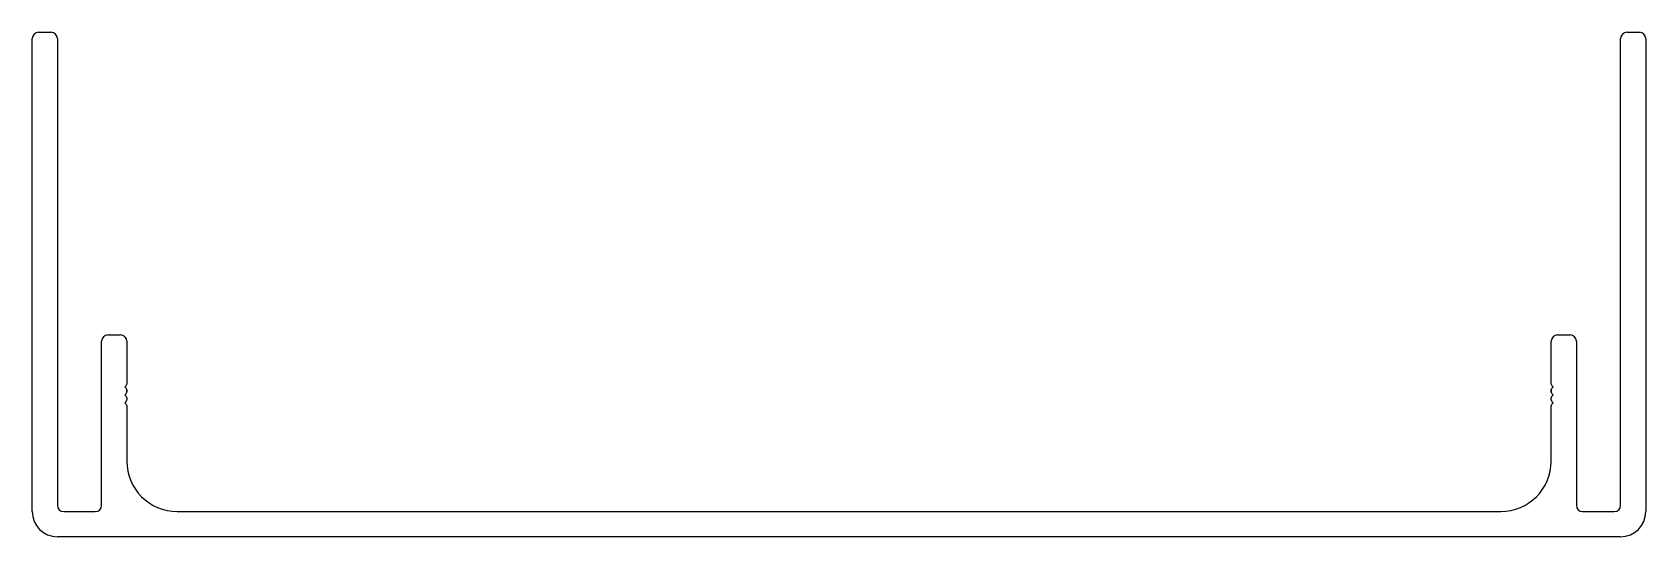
# Model space of a CAD drawing. Extents: x -101 to 102, y 1 to 65.
import ezdxf

# ---------------------------------------------------------------- set-up
doc = ezdxf.new("R2010")
doc.units = 0
doc.layers.add('1', color=7, linetype='CONTINUOUS')

msp = doc.modelspace()

# ---------------------------------------------------------------- linework, layer by layer
at = {"layer": '1', "color": 7, "linetype": 'CONTINUOUS'}
for p, q in [((-101.5, 4.49), (-101.5, 64.02)), ((-100.7, 64.82), (-99.12, 64.82)), ((-98.32, 64.02), (-98.32, 5.28)), ((98.53, 5.28), (98.53, 64.03)), ((99.32, 64.82), (100.91, 64.82)), ((101.7, 64.02), (101.7, 4.49)), ((-91.97, 26.72), (-90.38, 26.72)), ((90.59, 26.72), (92.18, 26.72)), ((-92.77, 5.28), (-92.77, 25.92)), ((-89.59, 25.92), (-89.59, 20.53)), ((89.8, 20.53), (89.8, 25.92)), ((92.97, 25.92), (92.97, 5.28)), ((-89.66, 20.35), (-89.83, 20.18)), ((89.8, 20.53), (89.8, 20.53)), ((90.04, 20.18), (89.87, 20.35)), ((-89.83, 20.17), (-89.66, 20)), ((-89.66, 19.35), (-89.83, 19.18)), ((-89.83, 19.17), (-89.66, 19)), ((-89.66, 18.35), (-89.83, 18.18)), ((-89.59, 19.82), (-89.59, 19.53)), ((-89.59, 19.53), (-89.59, 19.82)), ((-89.59, 19.82), (-89.59, 19.53)), ((-89.59, 19.53), (-89.59, 19.82)), ((-89.59, 19.82), (-89.59, 19.53)), ((-89.59, 18.82), (-89.59, 18.53)), ((89.8, 19.53), (89.8, 19.82)), ((89.8, 19.82), (89.8, 19.53)), ((89.8, 19.53), (89.8, 19.82)), ((89.8, 19.82), (89.8, 19.53)), ((89.8, 19.53), (89.8, 19.82)), ((89.8, 18.53), (89.8, 18.82)), ((89.87, 20), (90.04, 20.17)), ((90.04, 19.18), (89.87, 19.35)), ((89.87, 19), (90.04, 19.17)), ((90.04, 18.18), (89.87, 18.35)), ((-89.83, 18.17), (-89.66, 18)), ((-89.59, 17.82), (-89.59, 10.84)), ((89.8, 10.84), (89.8, 17.82)), ((89.87, 18), (90.04, 18.17)), ((-97.53, 4.49), (-93.56, 4.49)), ((-83.24, 4.49), (0.1, 4.49)), ((0.1, 4.49), (83.45, 4.49)), ((93.76, 4.49), (97.74, 4.49)), ((0.1, 1.32), (-98.32, 1.32)), ((98.53, 1.32), (0.1, 1.32))]:
    msp.add_line(p, q, dxfattribs=at)
for centre, radius, start, end in [((-100.7, 64.02), 0.794, 90, 180), ((-99.12, 64.02), 0.794, 360, 90), ((99.32, 64.03), 0.79, 90, 180), ((100.91, 64.02), 0.794, 360, 90), ((-91.97, 25.92), 0.794, 90, 180), ((-90.38, 25.92), 0.794, 360, 90), ((90.59, 25.92), 0.794, 90, 180), ((92.18, 25.92), 0.794, 360, 90), ((-89.84, 20.53), 0.25, 315, 360), ((90.05, 20.53), 0.25, 180, 225), ((-89.83, 20.18), 0.008, 135, 225), ((-89.83, 19.18), 0.008, 135, 225), ((-89.84, 19.82), 0.25, 0, 45), ((-89.84, 19.53), 0.25, 315, 360), ((-89.84, 18.82), 0.25, 360, 45), ((-89.84, 18.53), 0.25, 315, 360), ((90.05, 19.82), 0.25, 135, 180), ((90.05, 19.53), 0.25, 180, 225), ((90.05, 18.82), 0.25, 135, 180), ((90.05, 18.53), 0.25, 180, 225), ((90.04, 20.18), 0.008, 315, 45), ((90.04, 19.18), 0.008, 315, 45), ((-89.83, 18.18), 0.008, 135, 225), ((-89.84, 17.82), 0.25, 0, 45), ((90.05, 17.82), 0.25, 135, 180), ((90.04, 18.18), 0.008, 315, 45), ((-83.24, 10.84), 6.35, 180, 270), ((83.45, 10.84), 6.35, 270, 0), ((-98.32, 4.49), 3.18, 180, 270), ((-97.53, 5.28), 0.79, 180, 270), ((-93.56, 5.28), 0.79, 270, 0), ((93.76, 5.28), 0.79, 180, 270), ((97.74, 5.28), 0.79, 270, 0), ((98.53, 4.49), 3.18, 270, 360)]:
    msp.add_arc(centre, radius, start, end, dxfattribs=at)

doc.saveas('drawing.dxf')
